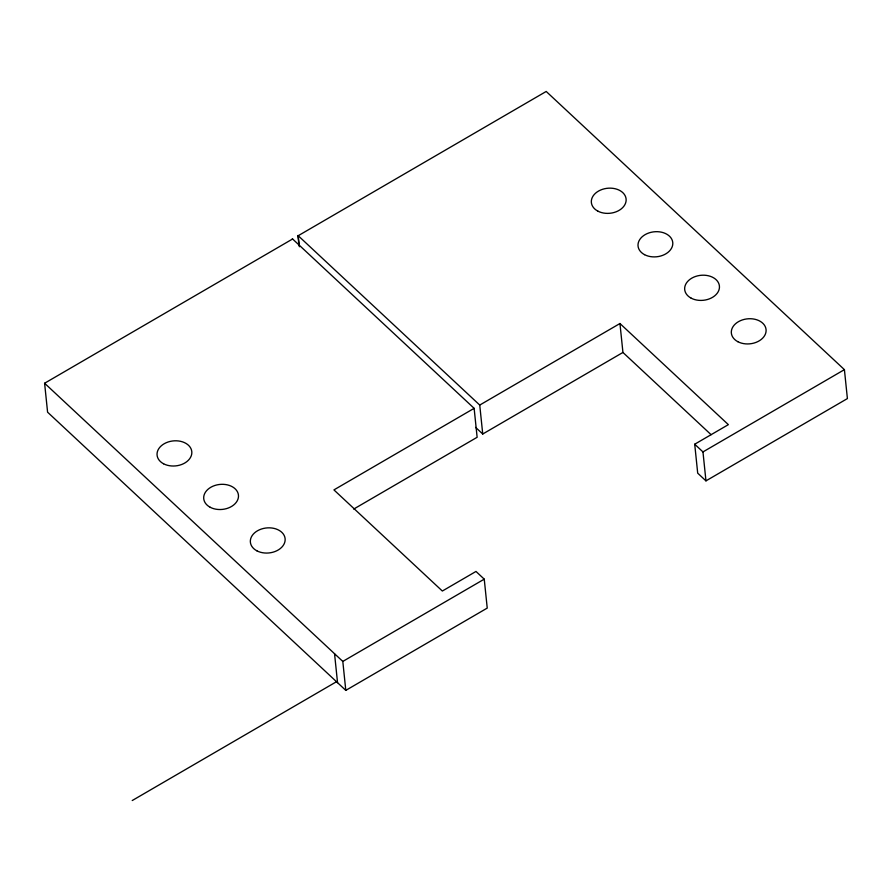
<?xml version="1.0" encoding="UTF-8"?>
<svg xmlns="http://www.w3.org/2000/svg" width="892" height="892" viewBox="0 0 892 892"><rect width="100%" height="100%" fill="white"/><g stroke="black" fill="none" stroke-linecap="round" stroke-linejoin="round"><path stroke-width="1.34" d="M292.342 238.755L474.131 408.335L333.931 489.898L442.343 591.028L475.993 571.449L484.245 579.153L487.233 608.088L345.795 690.375L47.588 412.193L44.6 383.248L292.598 238.989M619.951 323.517L622.939 352.452L482.739 434.014L479.74 405.068L619.951 323.517L728.363 424.648L694.712 444.216L697.7 473.161L705.962 480.866L847.4 398.579L844.412 369.645L546.205 91.463L298.207 235.722L299.344 246.75M353.7 509.076L477.131 437.281L474.131 408.335M345.795 690.375L342.807 661.429L484.245 579.153M705.962 480.866L702.963 451.921L844.412 369.645M132.228 800.537L336.507 681.711M622.939 352.452L711.091 434.683M694.712 444.216L702.963 451.921M479.74 405.068L297.95 235.488L298.943 245.133M475.637 427.391L482.739 434.014M44.6 383.248L342.807 661.429M334.545 653.724L337.544 682.67M737.84 341.703A17.45 12.555 -5.9 0 0 765.916 332.37A17.45 12.555 -5.9 0 0 742.367 319.927A17.45 12.555 -5.9 0 0 737.84 341.703M691.177 298.173A17.45 12.555 -5.9 0 0 719.264 288.852A17.45 12.555 -5.9 0 0 695.715 276.397A17.45 12.555 -5.9 0 0 691.177 298.173M210.222 507.292A17.45 12.555 -5.9 0 0 238.298 497.959A17.45 12.555 -5.9 0 0 214.749 485.516A17.45 12.555 -5.9 0 0 210.222 507.292M597.863 211.136A17.45 12.555 -5.9 0 0 625.95 201.804A17.45 12.555 -5.9 0 0 602.401 189.349A17.45 12.555 -5.9 0 0 597.863 211.136M256.874 550.821A17.45 12.555 -5.9 0 0 284.961 541.489A17.45 12.555 -5.9 0 0 261.412 529.034A17.45 12.555 -5.9 0 0 256.874 550.821M644.526 254.655A17.45 12.555 -5.9 0 0 672.613 245.322A17.45 12.555 -5.9 0 0 649.064 232.879A17.45 12.555 -5.9 0 0 644.526 254.655M163.559 463.773A17.45 12.555 -5.9 0 0 191.646 454.441A17.45 12.555 -5.9 0 0 168.097 441.997A17.45 12.555 -5.9 0 0 163.559 463.773"/></g></svg>
